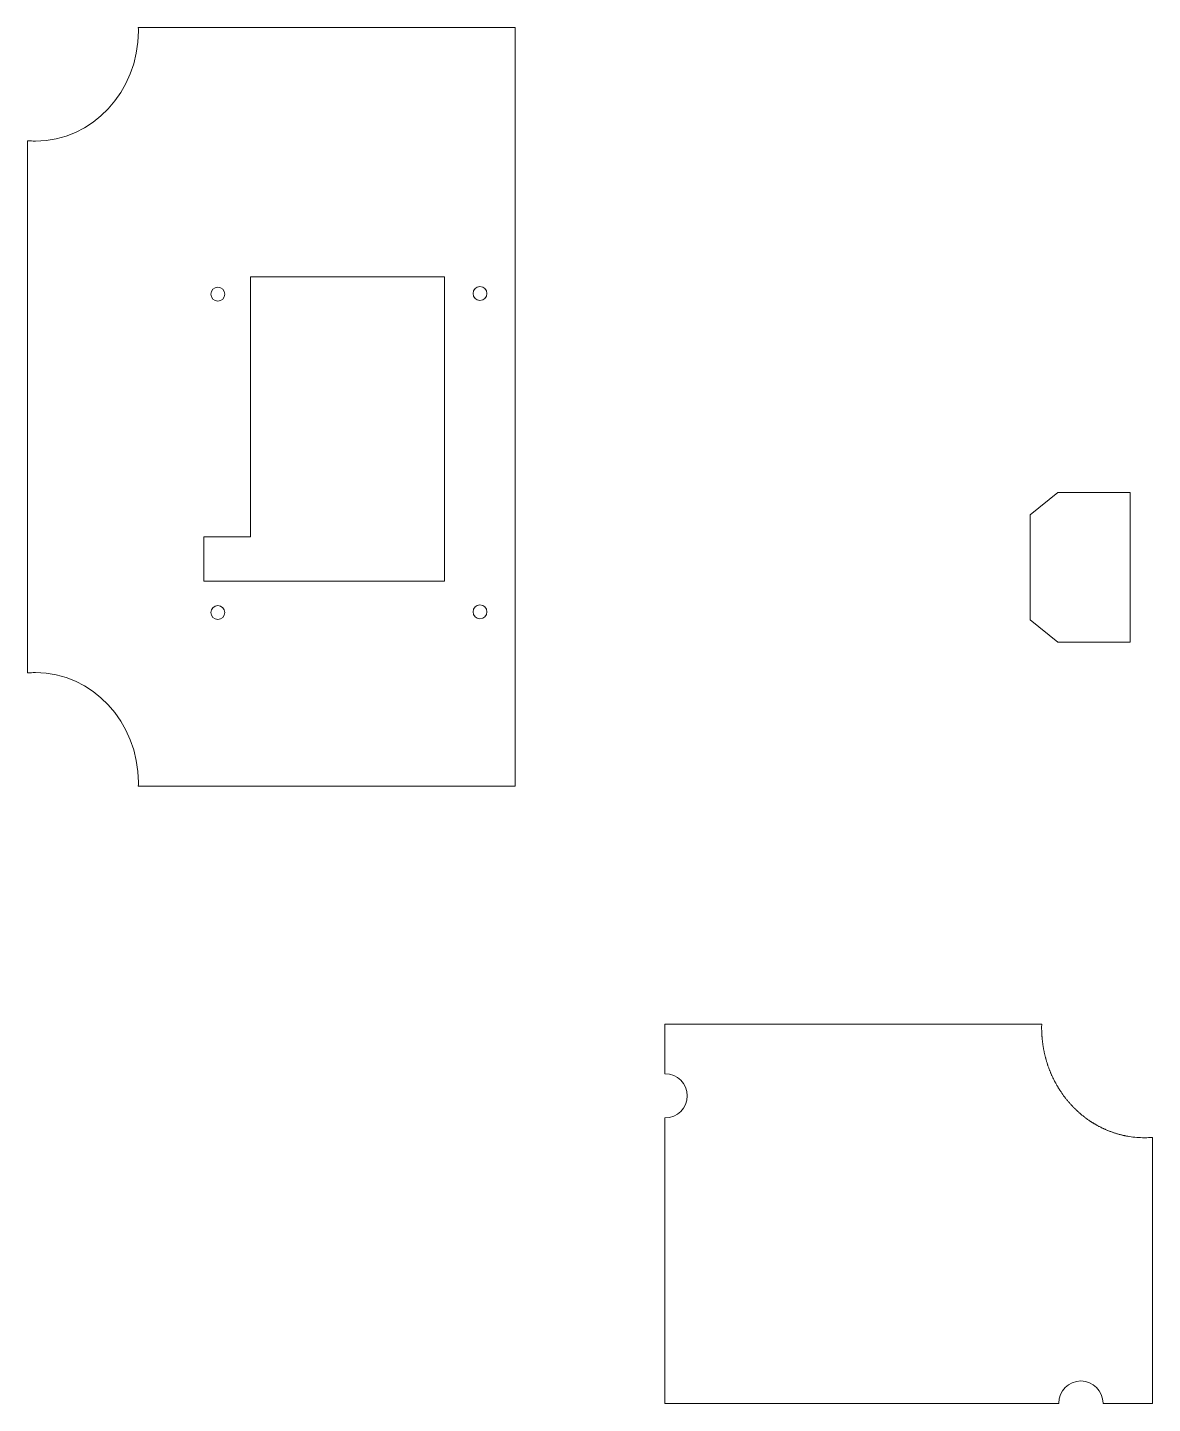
# Model space of a CAD drawing. Header units: millimetres. Extents: x -311 to 860, y 23 to 723.
# Drawn here: x 642.1 to 845.1, y 101.8 to 350.3 of the extents above; entities that cross this region are included whole.
import ezdxf

# ---------------------------------------------------------------- set-up
doc = ezdxf.new("R2010")
doc.units = ezdxf.units.MM
doc.header["$MEASUREMENT"] = 0
doc.layers.add('Capa 1', color=7, linetype='Continuous')

msp = doc.modelspace()

# ---------------------------------------------------------------- linework, layer by layer
at = {"layer": 'Capa 1', "color": 250, "lineweight": 5}
for points, knots in [([(643.4367, 329.8001), (643.4367, 329.8001), (643.4598, 329.8001), (643.4598, 329.8001), (643.4598, 329.8001), (643.4598, 329.8001), (643.4828, 329.8001), (643.4828, 329.8001), (643.4828, 329.8001), (643.4828, 329.8001), (643.5059, 329.8001), (643.5059, 329.8001), (643.5059, 329.8001), (653.7458, 329.8001), (662.05, 338.7024), (662.05, 349.68), (662.05, 349.68), (662.05, 349.8876), (662.0461, 350.094), (662.0402, 350.3), (662.0402, 350.3), (662.0402, 350.3), (662.05, 350.3), (662.05, 350.3), (662.05, 350.3), (662.05, 350.3), (678.0102, 350.3), (678.0102, 350.3), (678.0102, 350.3), (678.0102, 350.3), (730.08, 350.3), (730.08, 350.3), (730.08, 350.3), (730.08, 350.3), (730.08, 344.2026), (730.08, 344.2026), (730.08, 344.2026), (730.08, 344.2026), (730.08, 336.3002), (730.08, 336.3002), (730.08, 336.3002), (730.08, 336.3002), (730.08, 328.3002), (730.08, 328.3002), (730.08, 328.3002), (730.08, 328.3002), (730.08, 324.0132), (730.08, 324.0132), (730.08, 324.0132), (730.08, 324.0132), (730.08, 240.4968), (730.08, 240.4968), (730.08, 240.4968), (730.08, 240.4968), (730.08, 235.2997), (730.08, 235.2997), (730.08, 235.2997), (730.08, 235.2997), (730.08, 227.3004), (730.08, 227.3004), (730.08, 227.3004), (730.08, 227.3004), (730.08, 218.3), (730.08, 218.3), (730.08, 218.3), (730.08, 218.3), (730.08, 213.3), (730.08, 213.3), (730.08, 213.3), (730.08, 213.3), (662.05, 213.3), (662.05, 213.3), (662.05, 213.3), (662.05, 213.3), (662.0402, 213.3), (662.0402, 213.3), (662.0402, 213.3), (662.0461, 213.506), (662.05, 213.7124), (662.05, 213.92), (662.05, 213.92), (662.05, 224.8976), (653.7458, 233.7999), (643.5059, 233.7999), (643.5059, 233.7999), (643.5059, 233.7999), (643.4828, 233.7999), (643.4828, 233.7999), (643.4828, 233.7999), (643.4828, 233.7999), (643.4598, 233.7999), (643.4598, 233.7999), (643.4598, 233.7999), (643.4598, 233.7999), (643.4367, 233.7999), (643.4367, 233.7999), (643.4367, 233.7999), (642.97, 233.7979), (642.508, 233.7772), (642.05, 233.739), (642.05, 233.739), (642.05, 233.739), (642.05, 233.7999), (642.05, 233.7999), (642.05, 233.7999), (642.05, 233.7999), (642.05, 233.8001), (642.05, 233.8001), (642.05, 233.8001), (642.05, 233.8001), (642.05, 246.264), (642.05, 246.264), (642.05, 246.264), (642.05, 246.264), (642.05, 317.336), (642.05, 317.336), (642.05, 317.336), (642.05, 317.336), (642.05, 329.7999), (642.05, 329.7999), (642.05, 329.7999), (642.05, 329.7999), (642.05, 329.8001), (642.05, 329.8001), (642.05, 329.8001), (642.05, 329.8001), (642.05, 329.861), (642.05, 329.861), (642.05, 329.861), (642.508, 329.8228), (642.97, 329.8021), (643.4367, 329.8001)], [0, 0, 0, 0, 0.03030303, 0.03030303, 0.03030303, 0.03030303, 0.06060606, 0.06060606, 0.06060606, 0.06060606, 0.09090909, 0.09090909, 0.09090909, 0.09090909, 0.12121212, 0.12121212, 0.12121212, 0.12121212, 0.15151515, 0.15151515, 0.15151515, 0.15151515, 0.18181818, 0.18181818, 0.18181818, 0.18181818, 0.21212121, 0.21212121, 0.21212121, 0.21212121, 0.24242424, 0.24242424, 0.24242424, 0.24242424, 0.27272727, 0.27272727, 0.27272727, 0.27272727, 0.3030303, 0.3030303, 0.3030303, 0.3030303, 0.33333333, 0.33333333, 0.33333333, 0.33333333, 0.36363636, 0.36363636, 0.36363636, 0.36363636, 0.39393939, 0.39393939, 0.39393939, 0.39393939, 0.42424242, 0.42424242, 0.42424242, 0.42424242, 0.45454545, 0.45454545, 0.45454545, 0.45454545, 0.48484848, 0.48484848, 0.48484848, 0.48484848, 0.51515152, 0.51515152, 0.51515152, 0.51515152, 0.54545455, 0.54545455, 0.54545455, 0.54545455, 0.57575758, 0.57575758, 0.57575758, 0.57575758, 0.60606061, 0.60606061, 0.60606061, 0.60606061, 0.63636364, 0.63636364, 0.63636364, 0.63636364, 0.66666667, 0.66666667, 0.66666667, 0.66666667, 0.6969697, 0.6969697, 0.6969697, 0.6969697, 0.72727273, 0.72727273, 0.72727273, 0.72727273, 0.75757576, 0.75757576, 0.75757576, 0.75757576, 0.78787879, 0.78787879, 0.78787879, 0.78787879, 0.81818182, 0.81818182, 0.81818182, 0.81818182, 0.84848485, 0.84848485, 0.84848485, 0.84848485, 0.87878788, 0.87878788, 0.87878788, 0.87878788, 0.90909091, 0.90909091, 0.90909091, 0.90909091, 0.93939394, 0.93939394, 0.93939394, 0.93939394, 0.96969697, 0.96969697, 0.96969697, 0.96969697, 1, 1, 1, 1]), ([(682.2992, 258.3), (682.2992, 258.3), (682.2992, 305.3), (682.2992, 305.3), (682.2992, 305.3), (682.2992, 305.3), (717.2992, 305.3), (717.2992, 305.3), (717.2992, 305.3), (717.2992, 305.3), (717.2992, 250.3), (717.2992, 250.3), (717.2992, 250.3), (717.2992, 250.3), (682.2992, 250.3), (682.2992, 250.3), (682.2992, 250.3), (682.2992, 250.3), (673.8492, 250.3), (673.8492, 250.3), (673.8492, 250.3), (673.8492, 250.3), (673.8492, 258.3), (673.8492, 258.3), (673.8492, 258.3), (673.8492, 258.3), (682.2992, 258.3), (682.2992, 258.3)], [0, 0, 0, 0, 0.14285714, 0.14285714, 0.14285714, 0.14285714, 0.28571429, 0.28571429, 0.28571429, 0.28571429, 0.42857143, 0.42857143, 0.42857143, 0.42857143, 0.57142857, 0.57142857, 0.57142857, 0.57142857, 0.71428571, 0.71428571, 0.71428571, 0.71428571, 0.85714286, 0.85714286, 0.85714286, 0.85714286, 1, 1, 1, 1]), ([(675.1392, 302.1391), (675.1392, 302.8293), (675.6989, 303.3891), (676.3892, 303.3891), (676.3892, 303.3891), (677.0795, 303.3891), (677.6392, 302.8293), (677.6392, 302.1391), (677.6392, 302.1391), (677.6392, 301.4489), (677.0795, 300.8891), (676.3892, 300.8891), (676.3892, 300.8891), (675.6989, 300.8891), (675.1392, 301.4489), (675.1392, 302.1391)], [0, 0, 0, 0, 0.25, 0.25, 0.25, 0.25, 0.5, 0.5, 0.5, 0.5, 0.75, 0.75, 0.75, 0.75, 1, 1, 1, 1]), ([(722.4609, 302.2691), (722.4609, 302.9593), (723.0206, 303.5191), (723.7109, 303.5191), (723.7109, 303.5191), (724.4012, 303.5191), (724.9609, 302.9593), (724.9609, 302.2691), (724.9609, 302.2691), (724.9609, 301.5789), (724.4012, 301.0191), (723.7109, 301.0191), (723.7109, 301.0191), (723.0206, 301.0191), (722.4609, 301.5789), (722.4609, 302.2691)], [0, 0, 0, 0, 0.25, 0.25, 0.25, 0.25, 0.5, 0.5, 0.5, 0.5, 0.75, 0.75, 0.75, 0.75, 1, 1, 1, 1]), ([(828.029, 266.3), (828.029, 266.3), (828.05, 266.3), (828.05, 266.3), (828.05, 266.3), (828.05, 266.3), (841.029, 266.3), (841.029, 266.3), (841.029, 266.3), (841.029, 266.3), (841.029, 239.3), (841.029, 239.3), (841.029, 239.3), (841.029, 239.3), (828.029, 239.3), (828.029, 239.3), (828.029, 239.3), (828.029, 239.3), (823.029, 243.3001), (823.029, 243.3001), (823.029, 243.3001), (823.029, 243.3001), (823.029, 243.3646), (823.029, 243.3646), (823.029, 243.3646), (823.029, 243.3646), (823.029, 262.2354), (823.029, 262.2354), (823.029, 262.2354), (823.029, 262.2354), (823.029, 262.2999), (823.029, 262.2999), (823.029, 262.2999), (823.029, 262.2999), (828.029, 266.3), (828.029, 266.3)], [0, 0, 0, 0, 0.11111111, 0.11111111, 0.11111111, 0.11111111, 0.22222222, 0.22222222, 0.22222222, 0.22222222, 0.33333333, 0.33333333, 0.33333333, 0.33333333, 0.44444444, 0.44444444, 0.44444444, 0.44444444, 0.55555556, 0.55555556, 0.55555556, 0.55555556, 0.66666667, 0.66666667, 0.66666667, 0.66666667, 0.77777778, 0.77777778, 0.77777778, 0.77777778, 0.88888889, 0.88888889, 0.88888889, 0.88888889, 1, 1, 1, 1]), ([(722.4609, 244.7691), (722.4609, 245.4593), (723.0206, 246.0191), (723.7109, 246.0191), (723.7109, 246.0191), (724.4012, 246.0191), (724.9609, 245.4593), (724.9609, 244.7691), (724.9609, 244.7691), (724.9609, 244.0789), (724.4012, 243.5191), (723.7109, 243.5191), (723.7109, 243.5191), (723.0206, 243.5191), (722.4609, 244.0789), (722.4609, 244.7691)], [0, 0, 0, 0, 0.25, 0.25, 0.25, 0.25, 0.5, 0.5, 0.5, 0.5, 0.75, 0.75, 0.75, 0.75, 1, 1, 1, 1]), ([(675.1392, 244.6391), (675.1392, 245.3293), (675.6989, 245.8891), (676.3892, 245.8891), (676.3892, 245.8891), (677.0795, 245.8891), (677.6392, 245.3293), (677.6392, 244.6391), (677.6392, 244.6391), (677.6392, 243.9489), (677.0795, 243.3891), (676.3892, 243.3891), (676.3892, 243.3891), (675.6989, 243.3891), (675.1392, 243.9489), (675.1392, 244.6391)], [0, 0, 0, 0, 0.25, 0.25, 0.25, 0.25, 0.5, 0.5, 0.5, 0.5, 0.75, 0.75, 0.75, 0.75, 1, 1, 1, 1]), ([(757.05, 101.8), (757.05, 101.8), (757.05, 143.1032), (757.05, 143.1032), (757.05, 143.1032), (757.05, 143.1032), (757.05, 148.3003), (757.05, 148.3003), (757.05, 148.3003), (757.05, 148.3003), (757.05, 153.3621), (757.05, 153.3621), (757.05, 153.3621), (757.0768, 153.3616), (757.1035, 153.3612), (757.1304, 153.3612), (757.1304, 153.3612), (759.3392, 153.3612), (761.1304, 155.1524), (761.1304, 157.3612), (761.1304, 157.3612), (761.1304, 159.57), (759.3392, 161.3612), (757.1304, 161.3612), (757.1304, 161.3612), (757.1035, 161.3612), (757.0768, 161.3606), (757.05, 161.3601), (757.05, 161.3601), (757.05, 161.3601), (757.05, 165.3), (757.05, 165.3), (757.05, 165.3), (757.05, 165.3), (757.05, 170.3), (757.05, 170.3), (757.05, 170.3), (757.05, 170.3), (825.08, 170.3), (825.08, 170.3), (825.08, 170.3), (825.08, 170.3), (825.0898, 170.3), (825.0898, 170.3), (825.0898, 170.3), (825.0898, 170.3), (825.0895, 170.2923), (825.0895, 170.2923), (825.0895, 170.2923), (825.0895, 170.2923), (825.0895, 170.2901), (825.0895, 170.2901), (825.0895, 170.2901), (825.0895, 170.2901), (825.0889, 170.2709), (825.0889, 170.2709), (825.0889, 170.2709), (825.0889, 170.2709), (825.0889, 170.2692), (825.0889, 170.2692), (825.0889, 170.2692), (825.0889, 170.2692), (825.0886, 170.2614), (825.0886, 170.2614), (825.0886, 170.2614), (825.0886, 170.2614), (825.0886, 170.2613), (825.0886, 170.2613), (825.0886, 170.2613), (825.0886, 170.2613), (825.0883, 170.2539), (825.0883, 170.2539), (825.0883, 170.2539), (825.0883, 170.2539), (825.0883, 170.2514), (825.0883, 170.2514), (825.0883, 170.2514), (825.0883, 170.2514), (825.088, 170.2418), (825.088, 170.2418), (825.088, 170.2418), (825.088, 170.2418), (825.088, 170.2386), (825.088, 170.2386), (825.088, 170.2386), (825.088, 170.2386), (825.0877, 170.2322), (825.0877, 170.2322), (825.0877, 170.2322), (825.0877, 170.2322), (825.0877, 170.2308), (825.0877, 170.2308), (825.0877, 170.2308), (825.0877, 170.2308), (825.0877, 170.2303), (825.0877, 170.2303), (825.0877, 170.2303), (825.0877, 170.2303), (825.0871, 170.2079), (825.0871, 170.2079), (825.0871, 170.2079), (825.0871, 170.2079), (825.087, 170.2031), (825.087, 170.2031), (825.087, 170.2031), (825.087, 170.2031), (825.0867, 170.1935), (825.0867, 170.1935), (825.0867, 170.1935), (825.0867, 170.1935), (825.0866, 170.1926), (825.0866, 170.1926), (825.0866, 170.1926), (825.0866, 170.1926), (825.0863, 170.1774), (825.0863, 170.1774), (825.0863, 170.1774), (825.0863, 170.1774), (825.0863, 170.1773), (825.0863, 170.1773), (825.0863, 170.1773), (825.0863, 170.1773), (825.0862, 170.1741), (825.0862, 170.1741), (825.0862, 170.1741), (825.0862, 170.1741), (825.086, 170.1695), (825.086, 170.1695), (825.086, 170.1695), (825.086, 170.1695), (825.0859, 170.1645), (825.0859, 170.1645), (825.0859, 170.1645), (825.0859, 170.1645), (825.0848, 170.1194), (825.0848, 170.1194), (825.0848, 170.1194), (825.0848, 170.1194), (825.0847, 170.1132), (825.0847, 170.1132), (825.0847, 170.1132), (825.0847, 170.1132), (825.0841, 170.085), (825.0841, 170.085), (825.0841, 170.085), (825.0841, 170.085), (825.0839, 170.0775), (825.0839, 170.0775), (825.0839, 170.0775), (825.082, 169.9879), (825.0809, 169.8982), (825.08, 169.8081), (825.08, 169.8081), (825.08, 169.8081), (825.08, 169.7478), (825.08, 169.7478), (825.08, 169.7478), (825.08, 169.7478), (825.08, 169.7382), (825.08, 169.7382), (825.08, 169.7382), (825.08, 169.7382), (825.08, 169.7283), (825.08, 169.7283), (825.08, 169.7283), (825.08, 169.7283), (825.08, 169.7187), (825.08, 169.7187), (825.08, 169.7187), (825.08, 169.7187), (825.08, 169.7088), (825.08, 169.7088), (825.08, 169.7088), (825.08, 169.7088), (825.08, 169.6992), (825.08, 169.6992), (825.08, 169.6992), (825.08, 169.6992), (825.08, 169.6896), (825.08, 169.6896), (825.08, 169.6896), (825.08, 169.6896), (825.08, 169.68), (825.08, 169.68), (825.08, 169.68), (825.08, 169.5119), (825.082, 169.3443), (825.0859, 169.1772), (825.0859, 169.1772), (825.087, 169.1298), (825.0892, 169.0827), (825.0907, 169.0355), (825.0907, 169.0355), (825.0942, 168.9161), (825.0979, 168.7968), (825.1034, 168.6779), (825.1034, 168.6779), (825.106, 168.6216), (825.1097, 168.5656), (825.1128, 168.5095), (825.1128, 168.5095), (825.1187, 168.4004), (825.1244, 168.2912), (825.132, 168.1825), (825.132, 168.1825), (825.1365, 168.1182), (825.1421, 168.0542), (825.1472, 167.9901), (825.1472, 167.9901), (825.1551, 167.8895), (825.163, 167.789), (825.1723, 167.6889), (825.1723, 167.6889), (825.1781, 167.6262), (825.1849, 167.5638), (825.1913, 167.5013), (825.1913, 167.5013), (825.2015, 167.4013), (825.2115, 167.3013), (825.2231, 167.2017), (825.2231, 167.2017), (825.2311, 167.1329), (825.2401, 167.0645), (825.2487, 166.996), (825.2487, 166.996), (825.2604, 166.9028), (825.2723, 166.8096), (825.2852, 166.7168), (825.2852, 166.7168), (825.2949, 166.6475), (825.3054, 166.5785), (825.3157, 166.5095), (825.3157, 166.5095), (825.3291, 166.4199), (825.3425, 166.3304), (825.3571, 166.2413), (825.3571, 166.2413), (825.3693, 166.1662), (825.3823, 166.0914), (825.3954, 166.0165), (825.3954, 166.0165), (825.4102, 165.9314), (825.4252, 165.8463), (825.441, 165.7616), (825.441, 165.7616), (825.454, 165.6921), (825.4675, 165.6229), (825.4811, 165.5536), (825.4811, 165.5536), (825.4987, 165.4643), (825.5166, 165.3752), (825.5353, 165.2864), (825.5353, 165.2864), (825.5504, 165.2148), (825.5659, 165.1434), (825.5817, 165.0721), (825.5817, 165.0721), (825.6003, 164.9883), (825.6193, 164.9047), (825.6388, 164.8214), (825.6388, 164.8214), (825.6556, 164.7499), (825.6727, 164.6785), (825.6902, 164.6072), (825.6902, 164.6072), (825.7109, 164.5229), (825.7322, 164.4388), (825.7539, 164.3549), (825.7539, 164.3549), (825.7722, 164.284), (825.7907, 164.2133), (825.8098, 164.1428), (825.8098, 164.1428), (825.8327, 164.0582), (825.8562, 163.9739), (825.8801, 163.8897), (825.8801, 163.8897), (825.8988, 163.8238), (825.9176, 163.758), (825.9369, 163.6923), (825.9369, 163.6923), (825.9626, 163.6049), (825.9891, 163.5179), (826.0159, 163.4311), (826.0159, 163.4311), (826.0362, 163.3652), (826.0566, 163.2993), (826.0775, 163.2338), (826.0775, 163.2338), (826.1047, 163.1486), (826.1329, 163.0639), (826.1612, 162.9792), (826.1612, 162.9792), (826.1825, 162.9154), (826.2037, 162.8514), (826.2256, 162.7879), (826.2256, 162.7879), (826.2537, 162.7065), (826.2827, 162.6256), (826.3118, 162.5447), (826.3118, 162.5447), (826.337, 162.4744), (826.362, 162.404), (826.388, 162.3341), (826.388, 162.3341), (826.4198, 162.2484), (826.4528, 162.1632), (826.4857, 162.0781), (826.4857, 162.0781), (826.5068, 162.0235), (826.5275, 161.9688), (826.549, 161.9144), (826.549, 161.9144), (826.5887, 161.8142), (826.6297, 161.7149), (826.6709, 161.6155), (826.6709, 161.6155), (826.6903, 161.5688), (826.7091, 161.5217), (826.7288, 161.4752), (826.7288, 161.4752), (826.7706, 161.3765), (826.8138, 161.2787), (826.857, 161.1808), (826.857, 161.1808), (826.8767, 161.1361), (826.8957, 161.0911), (826.9158, 161.0466), (826.9158, 161.0466), (826.955, 160.9596), (826.9958, 160.8735), (827.0361, 160.7871), (827.0361, 160.7871), (827.0627, 160.7302), (827.0885, 160.6729), (827.1156, 160.6164), (827.1156, 160.6164), (827.2477, 160.3405), (827.3856, 160.0683), (827.5292, 159.8001), (827.5292, 159.8001), (827.5563, 159.7495), (827.5845, 159.6997), (827.6119, 159.6494), (827.6119, 159.6494), (827.6595, 159.5623), (827.7069, 159.475), (827.7557, 159.3887), (827.7557, 159.3887), (827.7853, 159.3364), (827.816, 159.2849), (827.846, 159.2329), (827.846, 159.2329), (827.8906, 159.1556), (827.935, 159.0781), (827.9806, 159.0015), (827.9806, 159.0015), (828.015, 158.9437), (828.0504, 158.8866), (828.0853, 158.8293), (828.0853, 158.8293), (828.133, 158.7509), (828.1807, 158.6725), (828.2294, 158.5949), (828.2294, 158.5949), (828.2578, 158.5497), (828.2869, 158.5051), (828.3156, 158.4601), (828.3156, 158.4601), (828.3677, 158.3785), (828.4199, 158.2969), (828.4732, 158.2162), (828.4732, 158.2162), (828.5079, 158.1637), (828.5431, 158.1117), (828.5783, 158.0595), (828.5783, 158.0595), (828.6286, 157.9848), (828.6789, 157.9102), (828.7302, 157.8363), (828.7302, 157.8363), (828.7685, 157.7811), (828.8074, 157.7265), (828.8461, 157.6718), (828.8461, 157.6718), (828.893, 157.6056), (828.9401, 157.5394), (828.9877, 157.4738), (828.9877, 157.4738), (829.0293, 157.4166), (829.0714, 157.3599), (829.1135, 157.3031), (829.1135, 157.3031), (829.1642, 157.2349), (829.2151, 157.1668), (829.2667, 157.0993), (829.2667, 157.0993), (829.3076, 157.0458), (829.3489, 156.9927), (829.3903, 156.9396), (829.3903, 156.9396), (829.4387, 156.8775), (829.4874, 156.8154), (829.5366, 156.754), (829.5366, 156.754), (829.5839, 156.6948), (829.6315, 156.6361), (829.6794, 156.5775), (829.6794, 156.5775), (829.7269, 156.5194), (829.7748, 156.4617), (829.823, 156.4041), (829.823, 156.4041), (829.8741, 156.3431), (829.9254, 156.2825), (829.9772, 156.2222), (829.9772, 156.2222), (830.0209, 156.1713), (830.0649, 156.1208), (830.109, 156.0705), (830.109, 156.0705), (830.1612, 156.011), (830.2136, 155.9516), (830.2664, 155.8928), (830.2664, 155.8928), (830.3213, 155.8317), (830.3767, 155.7712), (830.4323, 155.7108), (830.4323, 155.7108), (830.4762, 155.6631), (830.5203, 155.6155), (830.5646, 155.5683), (830.5646, 155.5683), (830.6212, 155.5081), (830.6784, 155.4484), (830.7357, 155.389), (830.7357, 155.389), (830.784, 155.339), (830.8322, 155.2889), (830.8809, 155.2394), (830.8809, 155.2394), (830.9359, 155.1836), (830.9916, 155.1285), (831.0473, 155.0733), (831.0473, 155.0733), (831.1001, 155.021), (831.1528, 154.9688), (831.2062, 154.9171), (831.2062, 154.9171), (831.2581, 154.8669), (831.3106, 154.8174), (831.363, 154.7679), (831.363, 154.7679), (831.4177, 154.7162), (831.4722, 154.6643), (831.5275, 154.6132), (831.5275, 154.6132), (831.5895, 154.5559), (831.6523, 154.4996), (831.7151, 154.4432), (831.7151, 154.4432), (831.7624, 154.4006), (831.8095, 154.3576), (831.8572, 154.3156), (831.8572, 154.3156), (831.9179, 154.2621), (831.9795, 154.2097), (832.0409, 154.157), (832.0409, 154.157), (832.0948, 154.1107), (832.1483, 154.0639), (832.2027, 154.0183), (832.2027, 154.0183), (832.2536, 153.9756), (832.3053, 153.9339), (832.3566, 153.8918), (832.3566, 153.8918), (832.4213, 153.8386), (832.4859, 153.7851), (832.5512, 153.7328), (832.5512, 153.7328), (832.5953, 153.6975), (832.6402, 153.6633), (832.6846, 153.6284), (832.6846, 153.6284), (832.756, 153.5724), (832.827, 153.5159), (832.8992, 153.461), (832.8992, 153.461), (832.8992, 153.461), (832.9007, 153.4598), (832.9007, 153.4598), (832.9007, 153.4598), (833.0161, 153.3719), (833.1326, 153.2855), (833.2499, 153.2004), (833.2499, 153.2004), (833.2499, 153.2004), (833.2528, 153.1984), (833.2528, 153.1984), (833.2528, 153.1984), (833.2936, 153.1688), (833.3351, 153.1402), (833.3762, 153.111), (833.3762, 153.111), (833.4546, 153.0551), (833.5328, 152.999), (833.6121, 152.9444), (833.6121, 152.9444), (833.6818, 152.8964), (833.7524, 152.8498), (833.8228, 152.8028), (833.8228, 152.8028), (833.8752, 152.7677), (833.9272, 152.732), (833.98, 152.6975), (833.98, 152.6975), (834.0485, 152.6527), (834.1177, 152.6093), (834.1868, 152.5654), (834.1868, 152.5654), (834.2431, 152.5296), (834.2991, 152.4934), (834.3557, 152.4583), (834.3557, 152.4583), (834.4245, 152.4156), (834.4942, 152.3742), (834.5635, 152.3325), (834.5635, 152.3325), (834.6218, 152.2974), (834.68, 152.262), (834.7387, 152.2276), (834.7387, 152.2276), (834.8053, 152.1886), (834.8724, 152.1506), (834.9395, 152.1124), (834.9395, 152.1124), (835.0006, 152.0776), (835.0616, 152.0426), (835.123, 152.0085), (835.123, 152.0085), (835.1983, 151.9668), (835.2742, 151.9262), (835.3501, 151.8856), (835.3501, 151.8856), (835.4026, 151.8575), (835.4549, 151.8293), (835.5077, 151.8017), (835.5077, 151.8017), (835.5824, 151.7627), (835.6576, 151.7246), (835.7328, 151.6866), (835.7328, 151.6866), (835.7922, 151.6566), (835.8515, 151.6265), (835.9112, 151.5972), (835.9112, 151.5972), (835.9822, 151.5623), (836.0537, 151.5283), (836.1253, 151.4943), (836.1253, 151.4943), (836.1906, 151.4633), (836.2558, 151.4325), (836.3215, 151.4023), (836.3215, 151.4023), (836.3874, 151.372), (836.4536, 151.3424), (836.5199, 151.3128), (836.5199, 151.3128), (836.5878, 151.2826), (836.6559, 151.2526), (836.7242, 151.2232), (836.7242, 151.2232), (836.7973, 151.1917), (836.8708, 151.1609), (836.9443, 151.1304), (836.9443, 151.1304), (837.0064, 151.1047), (837.0685, 151.0793), (837.1309, 151.0543), (837.1309, 151.0543), (837.2053, 151.0245), (837.2799, 150.9951), (837.3547, 150.9663), (837.3547, 150.9663), (837.4183, 150.9418), (837.4821, 150.9177), (837.546, 150.894), (837.546, 150.894), (837.6232, 150.8653), (837.7006, 150.837), (837.7782, 150.8093), (837.7782, 150.8093), (837.8409, 150.787), (837.9038, 150.7653), (837.9668, 150.7437), (837.9668, 150.7437), (838.0437, 150.7173), (838.1207, 150.6911), (838.1981, 150.6657), (838.1981, 150.6657), (838.2597, 150.6455), (838.3217, 150.626), (838.3836, 150.6065), (838.3836, 150.6065), (838.4683, 150.5798), (838.553, 150.5534), (838.6381, 150.5279), (838.6381, 150.5279), (838.6899, 150.5124), (838.742, 150.4977), (838.794, 150.4827), (838.794, 150.4827), (838.8843, 150.4566), (838.9746, 150.4308), (839.0654, 150.4061), (839.0654, 150.4061), (839.1208, 150.3911), (839.1764, 150.377), (839.232, 150.3625), (839.232, 150.3625), (839.321, 150.3393), (839.4099, 150.3161), (839.4994, 150.2943), (839.4994, 150.2943), (839.5602, 150.2795), (839.6213, 150.2658), (839.6824, 150.2516), (839.6824, 150.2516), (839.765, 150.2324), (839.8475, 150.213), (839.9305, 150.195), (839.9305, 150.195), (839.9927, 150.1815), (840.0555, 150.1692), (840.1179, 150.1564), (840.1179, 150.1564), (840.2068, 150.1381), (840.2957, 150.1196), (840.385, 150.1027), (840.385, 150.1027), (840.4229, 150.0955), (840.4612, 150.0894), (840.4992, 150.0824), (840.4992, 150.0824), (840.609, 150.0624), (840.7187, 150.0427), (840.8291, 150.0247), (840.8291, 150.0247), (840.8291, 150.0247), (840.8893, 150.0156), (840.8893, 150.0156), (840.8893, 150.0156), (841.7817, 149.8738), (842.6949, 149.8001), (843.6241, 149.8001), (843.6241, 149.8001), (843.6241, 149.8001), (843.6472, 149.8001), (843.6472, 149.8001), (843.6472, 149.8001), (843.6472, 149.8001), (843.6702, 149.8001), (843.6702, 149.8001), (843.6702, 149.8001), (843.6702, 149.8001), (843.6933, 149.8001), (843.6933, 149.8001), (843.6933, 149.8001), (844.16, 149.8021), (844.622, 149.8228), (845.08, 149.861), (845.08, 149.861), (845.08, 149.861), (845.08, 149.8001), (845.08, 149.8001), (845.08, 149.8001), (845.08, 149.8001), (845.08, 149.7999), (845.08, 149.7999), (845.08, 149.7999), (845.08, 149.7999), (845.08, 137.336), (845.08, 137.336), (845.08, 137.336), (845.08, 137.336), (845.08, 101.8), (845.08, 101.8), (845.08, 101.8), (845.08, 101.8), (836.1592, 101.8), (836.1592, 101.8), (836.1592, 101.8), (836.1592, 101.8), (836.16, 101.8612), (836.16, 101.8612), (836.16, 101.8612), (836.16, 104.07), (834.3688, 105.8612), (832.16, 105.8612), (832.16, 105.8612), (829.9512, 105.8612), (828.16, 104.07), (828.16, 101.8612), (828.16, 101.8612), (828.16, 101.8612), (828.1607, 101.8), (828.1607, 101.8), (828.1607, 101.8), (828.1607, 101.8), (757.05, 101.8), (757.05, 101.8)], [0, 0, 0, 0, 0.00561798, 0.00561798, 0.00561798, 0.00561798, 0.01123596, 0.01123596, 0.01123596, 0.01123596, 0.01685393, 0.01685393, 0.01685393, 0.01685393, 0.02247191, 0.02247191, 0.02247191, 0.02247191, 0.02808989, 0.02808989, 0.02808989, 0.02808989, 0.03370787, 0.03370787, 0.03370787, 0.03370787, 0.03932584, 0.03932584, 0.03932584, 0.03932584, 0.04494382, 0.04494382, 0.04494382, 0.04494382, 0.0505618, 0.0505618, 0.0505618, 0.0505618, 0.05617978, 0.05617978, 0.05617978, 0.05617978, 0.06179775, 0.06179775, 0.06179775, 0.06179775, 0.06741573, 0.06741573, 0.06741573, 0.06741573, 0.07303371, 0.07303371, 0.07303371, 0.07303371, 0.07865169, 0.07865169, 0.07865169, 0.07865169, 0.08426966, 0.08426966, 0.08426966, 0.08426966, 0.08988764, 0.08988764, 0.08988764, 0.08988764, 0.09550562, 0.09550562, 0.09550562, 0.09550562, 0.1011236, 0.1011236, 0.1011236, 0.1011236, 0.10674157, 0.10674157, 0.10674157, 0.10674157, 0.11235955, 0.11235955, 0.11235955, 0.11235955, 0.11797753, 0.11797753, 0.11797753, 0.11797753, 0.12359551, 0.12359551, 0.12359551, 0.12359551, 0.12921348, 0.12921348, 0.12921348, 0.12921348, 0.13483146, 0.13483146, 0.13483146, 0.13483146, 0.14044944, 0.14044944, 0.14044944, 0.14044944, 0.14606742, 0.14606742, 0.14606742, 0.14606742, 0.15168539, 0.15168539, 0.15168539, 0.15168539, 0.15730337, 0.15730337, 0.15730337, 0.15730337, 0.16292135, 0.16292135, 0.16292135, 0.16292135, 0.16853933, 0.16853933, 0.16853933, 0.16853933, 0.1741573, 0.1741573, 0.1741573, 0.1741573, 0.17977528, 0.17977528, 0.17977528, 0.17977528, 0.18539326, 0.18539326, 0.18539326, 0.18539326, 0.19101124, 0.19101124, 0.19101124, 0.19101124, 0.19662921, 0.19662921, 0.19662921, 0.19662921, 0.20224719, 0.20224719, 0.20224719, 0.20224719, 0.20786517, 0.20786517, 0.20786517, 0.20786517, 0.21348315, 0.21348315, 0.21348315, 0.21348315, 0.21910112, 0.21910112, 0.21910112, 0.21910112, 0.2247191, 0.2247191, 0.2247191, 0.2247191, 0.23033708, 0.23033708, 0.23033708, 0.23033708, 0.23595506, 0.23595506, 0.23595506, 0.23595506, 0.24157303, 0.24157303, 0.24157303, 0.24157303, 0.24719101, 0.24719101, 0.24719101, 0.24719101, 0.25280899, 0.25280899, 0.25280899, 0.25280899, 0.25842697, 0.25842697, 0.25842697, 0.25842697, 0.26404494, 0.26404494, 0.26404494, 0.26404494, 0.26966292, 0.26966292, 0.26966292, 0.26966292, 0.2752809, 0.2752809, 0.2752809, 0.2752809, 0.28089888, 0.28089888, 0.28089888, 0.28089888, 0.28651685, 0.28651685, 0.28651685, 0.28651685, 0.29213483, 0.29213483, 0.29213483, 0.29213483, 0.29775281, 0.29775281, 0.29775281, 0.29775281, 0.30337079, 0.30337079, 0.30337079, 0.30337079, 0.30898876, 0.30898876, 0.30898876, 0.30898876, 0.31460674, 0.31460674, 0.31460674, 0.31460674, 0.32022472, 0.32022472, 0.32022472, 0.32022472, 0.3258427, 0.3258427, 0.3258427, 0.3258427, 0.33146067, 0.33146067, 0.33146067, 0.33146067, 0.33707865, 0.33707865, 0.33707865, 0.33707865, 0.34269663, 0.34269663, 0.34269663, 0.34269663, 0.34831461, 0.34831461, 0.34831461, 0.34831461, 0.35393258, 0.35393258, 0.35393258, 0.35393258, 0.35955056, 0.35955056, 0.35955056, 0.35955056, 0.36516854, 0.36516854, 0.36516854, 0.36516854, 0.37078652, 0.37078652, 0.37078652, 0.37078652, 0.37640449, 0.37640449, 0.37640449, 0.37640449, 0.38202247, 0.38202247, 0.38202247, 0.38202247, 0.38764045, 0.38764045, 0.38764045, 0.38764045, 0.39325843, 0.39325843, 0.39325843, 0.39325843, 0.3988764, 0.3988764, 0.3988764, 0.3988764, 0.40449438, 0.40449438, 0.40449438, 0.40449438, 0.41011236, 0.41011236, 0.41011236, 0.41011236, 0.41573034, 0.41573034, 0.41573034, 0.41573034, 0.42134831, 0.42134831, 0.42134831, 0.42134831, 0.42696629, 0.42696629, 0.42696629, 0.42696629, 0.43258427, 0.43258427, 0.43258427, 0.43258427, 0.43820225, 0.43820225, 0.43820225, 0.43820225, 0.44382022, 0.44382022, 0.44382022, 0.44382022, 0.4494382, 0.4494382, 0.4494382, 0.4494382, 0.45505618, 0.45505618, 0.45505618, 0.45505618, 0.46067416, 0.46067416, 0.46067416, 0.46067416, 0.46629213, 0.46629213, 0.46629213, 0.46629213, 0.47191011, 0.47191011, 0.47191011, 0.47191011, 0.47752809, 0.47752809, 0.47752809, 0.47752809, 0.48314607, 0.48314607, 0.48314607, 0.48314607, 0.48876404, 0.48876404, 0.48876404, 0.48876404, 0.49438202, 0.49438202, 0.49438202, 0.49438202, 0.5, 0.5, 0.5, 0.5, 0.50561798, 0.50561798, 0.50561798, 0.50561798, 0.51123596, 0.51123596, 0.51123596, 0.51123596, 0.51685393, 0.51685393, 0.51685393, 0.51685393, 0.52247191, 0.52247191, 0.52247191, 0.52247191, 0.52808989, 0.52808989, 0.52808989, 0.52808989, 0.53370787, 0.53370787, 0.53370787, 0.53370787, 0.53932584, 0.53932584, 0.53932584, 0.53932584, 0.54494382, 0.54494382, 0.54494382, 0.54494382, 0.5505618, 0.5505618, 0.5505618, 0.5505618, 0.55617978, 0.55617978, 0.55617978, 0.55617978, 0.56179775, 0.56179775, 0.56179775, 0.56179775, 0.56741573, 0.56741573, 0.56741573, 0.56741573, 0.57303371, 0.57303371, 0.57303371, 0.57303371, 0.57865169, 0.57865169, 0.57865169, 0.57865169, 0.58426966, 0.58426966, 0.58426966, 0.58426966, 0.58988764, 0.58988764, 0.58988764, 0.58988764, 0.59550562, 0.59550562, 0.59550562, 0.59550562, 0.6011236, 0.6011236, 0.6011236, 0.6011236, 0.60674157, 0.60674157, 0.60674157, 0.60674157, 0.61235955, 0.61235955, 0.61235955, 0.61235955, 0.61797753, 0.61797753, 0.61797753, 0.61797753, 0.62359551, 0.62359551, 0.62359551, 0.62359551, 0.62921348, 0.62921348, 0.62921348, 0.62921348, 0.63483146, 0.63483146, 0.63483146, 0.63483146, 0.64044944, 0.64044944, 0.64044944, 0.64044944, 0.64606742, 0.64606742, 0.64606742, 0.64606742, 0.65168539, 0.65168539, 0.65168539, 0.65168539, 0.65730337, 0.65730337, 0.65730337, 0.65730337, 0.66292135, 0.66292135, 0.66292135, 0.66292135, 0.66853933, 0.66853933, 0.66853933, 0.66853933, 0.6741573, 0.6741573, 0.6741573, 0.6741573, 0.67977528, 0.67977528, 0.67977528, 0.67977528, 0.68539326, 0.68539326, 0.68539326, 0.68539326, 0.69101124, 0.69101124, 0.69101124, 0.69101124, 0.69662921, 0.69662921, 0.69662921, 0.69662921, 0.70224719, 0.70224719, 0.70224719, 0.70224719, 0.70786517, 0.70786517, 0.70786517, 0.70786517, 0.71348315, 0.71348315, 0.71348315, 0.71348315, 0.71910112, 0.71910112, 0.71910112, 0.71910112, 0.7247191, 0.7247191, 0.7247191, 0.7247191, 0.73033708, 0.73033708, 0.73033708, 0.73033708, 0.73595506, 0.73595506, 0.73595506, 0.73595506, 0.74157303, 0.74157303, 0.74157303, 0.74157303, 0.74719101, 0.74719101, 0.74719101, 0.74719101, 0.75280899, 0.75280899, 0.75280899, 0.75280899, 0.75842697, 0.75842697, 0.75842697, 0.75842697, 0.76404494, 0.76404494, 0.76404494, 0.76404494, 0.76966292, 0.76966292, 0.76966292, 0.76966292, 0.7752809, 0.7752809, 0.7752809, 0.7752809, 0.78089888, 0.78089888, 0.78089888, 0.78089888, 0.78651685, 0.78651685, 0.78651685, 0.78651685, 0.79213483, 0.79213483, 0.79213483, 0.79213483, 0.79775281, 0.79775281, 0.79775281, 0.79775281, 0.80337079, 0.80337079, 0.80337079, 0.80337079, 0.80898876, 0.80898876, 0.80898876, 0.80898876, 0.81460674, 0.81460674, 0.81460674, 0.81460674, 0.82022472, 0.82022472, 0.82022472, 0.82022472, 0.8258427, 0.8258427, 0.8258427, 0.8258427, 0.83146067, 0.83146067, 0.83146067, 0.83146067, 0.83707865, 0.83707865, 0.83707865, 0.83707865, 0.84269663, 0.84269663, 0.84269663, 0.84269663, 0.84831461, 0.84831461, 0.84831461, 0.84831461, 0.85393258, 0.85393258, 0.85393258, 0.85393258, 0.85955056, 0.85955056, 0.85955056, 0.85955056, 0.86516854, 0.86516854, 0.86516854, 0.86516854, 0.87078652, 0.87078652, 0.87078652, 0.87078652, 0.87640449, 0.87640449, 0.87640449, 0.87640449, 0.88202247, 0.88202247, 0.88202247, 0.88202247, 0.88764045, 0.88764045, 0.88764045, 0.88764045, 0.89325843, 0.89325843, 0.89325843, 0.89325843, 0.8988764, 0.8988764, 0.8988764, 0.8988764, 0.90449438, 0.90449438, 0.90449438, 0.90449438, 0.91011236, 0.91011236, 0.91011236, 0.91011236, 0.91573034, 0.91573034, 0.91573034, 0.91573034, 0.92134831, 0.92134831, 0.92134831, 0.92134831, 0.92696629, 0.92696629, 0.92696629, 0.92696629, 0.93258427, 0.93258427, 0.93258427, 0.93258427, 0.93820225, 0.93820225, 0.93820225, 0.93820225, 0.94382022, 0.94382022, 0.94382022, 0.94382022, 0.9494382, 0.9494382, 0.9494382, 0.9494382, 0.95505618, 0.95505618, 0.95505618, 0.95505618, 0.96067416, 0.96067416, 0.96067416, 0.96067416, 0.96629213, 0.96629213, 0.96629213, 0.96629213, 0.97191011, 0.97191011, 0.97191011, 0.97191011, 0.97752809, 0.97752809, 0.97752809, 0.97752809, 0.98314607, 0.98314607, 0.98314607, 0.98314607, 0.98876404, 0.98876404, 0.98876404, 0.98876404, 0.99438202, 0.99438202, 0.99438202, 0.99438202, 1, 1, 1, 1])]:
    msp.add_open_spline(points, degree=3, knots=knots, dxfattribs=at)

doc.saveas('drawing.dxf')
